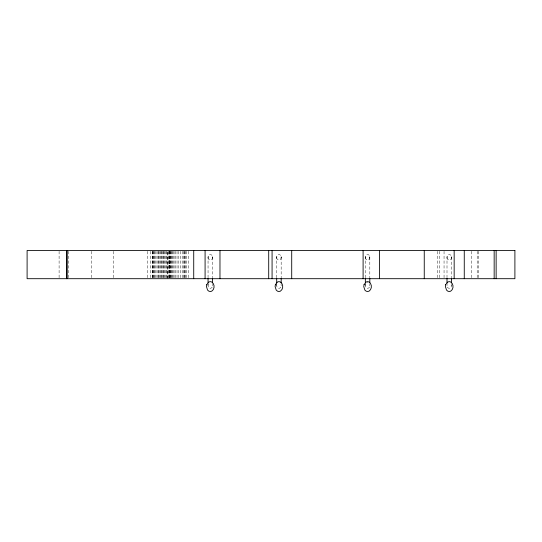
<?xml version="1.0" encoding="UTF-8"?>
<svg xmlns="http://www.w3.org/2000/svg" width="542" height="542" viewBox="0 0 542 542"><rect width="100%" height="100%" fill="white"/><g stroke="black" fill="none" stroke-linecap="round" stroke-linejoin="round"><path stroke-width="0.41" stroke-dasharray="2.71 2.03" d="M208.053 277.761L208.053 257.267C207.586 253.622 212.986 253.622 212.525 257.267L212.525 277.761M212.525 257.267C212.986 260.919 207.586 260.919 208.053 257.267M276.698 277.761L276.698 257.267C276.237 253.622 281.637 253.622 281.169 257.267L281.169 277.761M281.169 257.267C281.637 260.919 276.237 260.919 276.698 257.267M365.349 277.761L365.349 257.267C364.888 253.622 370.288 253.622 369.82 257.267L369.82 277.761M369.82 257.267C370.288 260.919 364.888 260.919 365.349 257.267M447.001 277.761L447.001 257.267C446.54 253.622 451.94 253.622 451.479 257.267L451.479 277.761M451.479 257.267C451.94 260.919 446.54 260.919 447.001 257.267M208.223 284.394L208.128 284.753A3.74 3.726 0 0 0 208.128 286.251C208.304 288.974 212.268 288.974 212.45 286.251A3.74 3.726 0 0 0 212.45 284.753L212.356 284.394M276.867 284.394L276.772 284.753A3.74 3.726 0 0 0 276.772 286.251C276.955 288.974 280.919 288.974 281.095 286.251A3.74 3.726 0 0 0 281.095 284.753L281 284.394M365.518 284.394L365.423 284.753A3.74 3.726 0 0 0 365.423 286.251C365.606 288.974 369.569 288.974 369.746 286.251A3.74 3.726 0 0 0 369.746 284.753L369.651 284.394M447.17 284.394L447.468 283.744M367.293 282.633L367.876 282.633M451.31 284.394L451.405 284.753A3.74 3.726 0 0 1 451.398 286.251C451.222 288.974 447.258 288.974 447.082 286.251A3.74 3.726 0 0 1 447.021 285.126M478.464 251.292L478.464 277.863M477.197 251.292L477.197 277.863M471.547 251.292L471.547 278.696M451.479 285.024L451.479 285.505M447.001 285.024L447.001 285.505M444.054 251.292L444.054 278.696M439.264 251.292L439.264 277.863M437.265 251.292L437.265 277.863M369.82 285.024L369.82 285.505M365.349 283.615L365.349 285.505M281.169 285.024L281.169 285.505M276.698 283.615L276.698 285.505M212.525 285.024L212.525 285.505M208.053 283.615L208.053 285.505M188.474 251.292L188.474 277.863M186.333 251.292L186.333 277.863M185.222 251.292L185.222 277.863M184.849 251.292L184.849 277.863M184.3 251.292L184.3 277.863M183.447 251.292L183.447 277.863M182.18 251.292L182.18 277.863M180.588 251.292L180.588 278.696M178.813 251.292L178.813 277.863M177.038 251.292L177.038 277.863M175.405 251.292L175.405 277.863M174.084 251.292L174.084 278.696M173.074 251.292L173.074 278.696M172.248 251.292L172.248 278.696M171.57 251.292L171.57 278.696M171.008 251.292L171.008 277.863M170.527 251.292L170.527 277.863M170.093 251.292L170.093 278.696M169.788 251.292L169.788 277.863M169.605 251.292L169.605 278.696M169.551 251.292L169.551 277.863M169.395 251.292L169.395 278.696M169.063 251.292L169.063 278.696M168.515 251.292L168.515 278.696M167.871 278.696L167.871 251.292L167.824 277.863M167.038 251.292L167.038 278.696M166.204 251.292L166.204 278.696M165.378 251.292L165.378 277.863M164.599 251.292L164.599 278.696M163.894 251.292L163.894 278.696M163.217 251.292L163.217 278.696M162.539 251.292L162.539 278.696M161.841 251.292L161.841 277.863M161.089 251.292L161.089 277.863M160.256 251.292L160.256 277.863M159.294 251.292L159.294 277.863M158.196 251.292L158.196 277.863M158.115 251.292L158.115 278.696M157.051 251.292L157.051 277.863M155.933 251.292L155.933 277.863M154.917 251.292L154.917 277.863M154.077 251.292L154.077 277.863M153.461 251.292L153.461 278.696M153 251.292L153 278.696M152.641 251.292L152.641 278.696M152.329 251.292L152.329 278.696M150.351 251.292L150.351 277.863M147.478 251.292L147.478 278.696M113.434 251.292L113.434 278.696M91.544 251.292L91.544 278.696M68.766 251.292L68.766 277.863M59.098 251.292L59.098 278.696M447.082 258.026A3.774 3.774 0 0 1 447.082 256.515M451.398 256.515A3.774 3.774 0 0 1 451.398 258.026M365.423 258.026A3.774 3.774 0 0 1 365.423 256.515M369.746 256.515A3.774 3.774 0 0 1 369.746 258.026M276.772 258.026A3.774 3.774 0 0 1 276.772 256.515M281.095 256.515A3.774 3.774 0 0 1 281.095 258.026M208.128 258.026A3.774 3.774 0 0 1 208.128 256.515M212.45 256.515A3.774 3.774 0 0 1 212.45 258.026"/><path stroke-width="0.81" d="M496.14 250.465L496.14 278.696M494.162 250.465L494.162 278.696M464.264 250.465L464.264 278.696M454.162 250.465L454.162 278.696M451.479 278.446L451.479 282.863M447.001 278.446L447.001 282.863M424.251 250.465L424.251 278.696M379.427 250.465L379.427 278.696M369.82 278.446L369.82 282.863M365.349 278.446L365.349 282.863M363.099 250.465L363.099 278.696M291.711 250.465L291.711 278.696M281.169 278.446L281.169 282.863M276.698 278.446L276.698 282.863M272.077 250.465L272.077 278.696M268.71 250.465L268.71 278.696M219.977 250.465L219.977 278.696M212.525 278.446L212.525 282.863M208.053 278.446L208.053 282.863M205.086 250.465L205.086 278.696M193.724 250.465L193.724 278.696M206.746 284.679L206.455 286.576L207.572 290.085L208.819 291.162L210.289 291.535L211.759 291.162C214.869 289.184 214.869 283.961 211.759 281.989L210.289 281.61L208.819 281.989L206.746 284.679M275.39 284.679L275.099 286.576L276.224 290.085L277.463 291.162L278.934 291.535L280.404 291.162C283.52 289.184 283.52 283.961 280.404 281.989L278.934 281.61L277.463 281.989L275.39 284.679M364.041 284.679L363.75 286.576L364.874 290.085L366.114 291.162L367.584 291.535L369.055 291.162C372.164 289.184 372.164 283.961 369.055 281.989L367.584 281.61L366.114 281.989L364.041 284.679M445.693 284.679L445.402 286.576L446.527 290.085L447.773 291.162L449.243 291.535L450.707 291.162C453.823 289.184 453.823 283.961 450.707 281.989L449.243 281.61L447.773 281.989L445.693 284.679M514.9 250.465L27.107 250.465L27.1 278.696L514.9 278.696L514.9 250.465M66.93 278.696L66.93 250.465L66.89 278.696"/></g></svg>
